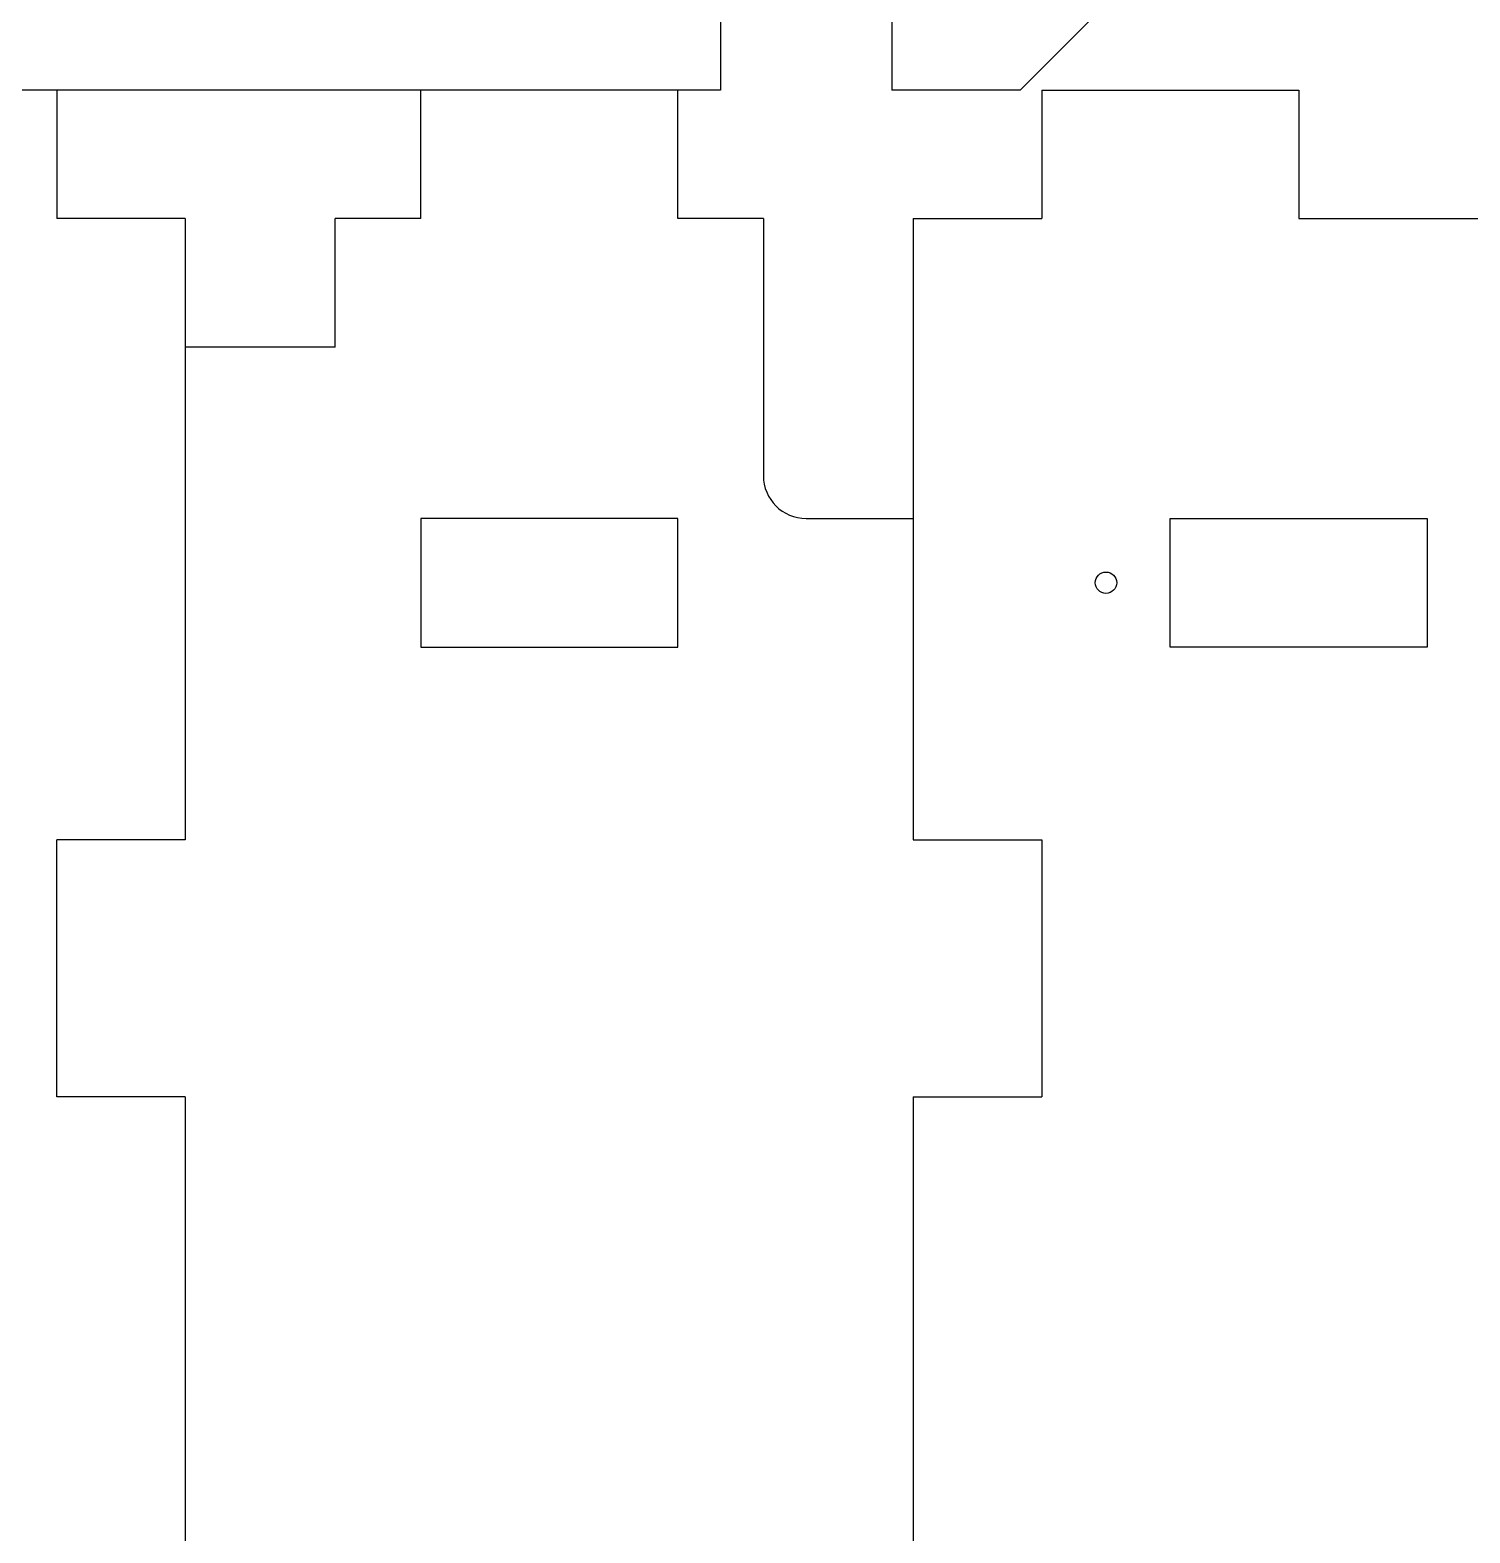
# Model space of a CAD drawing. Header units: millimetres. Extents: x -496 to 15, y 154 to 434.
# Drawn here: x -353.5 to -286.3, y 250.9 to 321.1 of the extents above; entities that cross this region are included whole.
import ezdxf

# ---------------------------------------------------------------- set-up
doc = ezdxf.new("R2010")
doc.units = ezdxf.units.MM

msp = doc.modelspace()

# ---------------------------------------------------------------- linework, layer by layer
at = {"color": 7, "linetype": 'Continuous', "lineweight": 25}
for p, q in [((-321.279, 324.286), (-321.279, 318.286)), ((-313.279, 324.286), (-313.279, 318.286)), ((-307.279, 318.286), (-301.279, 324.286)), ((-321.279, 318.286), (-496.279, 318.286)), ((-352.279, 318.286), (-352.279, 312.286)), ((-335.279, 312.286), (-335.279, 318.286)), ((-323.279, 312.286), (-323.279, 318.286)), ((-307.279, 318.286), (-313.279, 318.286)), ((-306.279, 318.286), (-294.279, 318.286)), ((-306.279, 318.286), (-306.279, 312.286)), ((-294.279, 318.286), (-294.279, 312.286)), ((-346.279, 312.286), (-352.279, 312.286)), ((-346.279, 312.286), (-346.279, 283.286)), ((-339.279, 306.286), (-339.279, 312.286)), ((-335.279, 312.286), (-339.279, 312.286)), ((-319.279, 312.286), (-323.279, 312.286)), ((-319.279, 312.286), (-319.279, 300.286)), ((-312.279, 312.286), (-312.279, 283.286)), ((-312.279, 312.286), (-306.279, 312.286)), ((-294.279, 312.286), (-254.279, 312.286)), ((-339.279, 306.286), (-346.279, 306.286)), ((-335.279, 298.286), (-335.279, 292.286)), ((-323.279, 298.286), (-335.279, 298.286)), ((-323.279, 292.286), (-323.279, 298.286)), ((-317.279, 298.286), (-312.279, 298.286)), ((-300.279, 292.286), (-300.279, 298.286)), ((-300.279, 298.286), (-288.279, 298.286)), ((-288.279, 298.286), (-288.279, 292.286)), ((-335.279, 292.286), (-323.279, 292.286)), ((-288.279, 292.286), (-300.279, 292.286)), ((-352.279, 271.286), (-352.279, 283.286)), ((-346.279, 283.286), (-352.279, 283.286)), ((-312.279, 283.286), (-306.279, 283.286)), ((-306.279, 283.286), (-306.279, 271.286)), ((-346.279, 271.286), (-352.279, 271.286)), ((-346.279, 271.286), (-346.279, 242.286)), ((-312.279, 271.286), (-306.279, 271.286)), ((-312.279, 271.286), (-312.279, 242.286))]:
    msp.add_line(p, q, dxfattribs=at)
msp.add_circle((-303.279, 295.286), 0.5, dxfattribs=at)
msp.add_arc((-317.279, 300.286), 2, 180, 270, dxfattribs=at)

doc.saveas('drawing.dxf')
